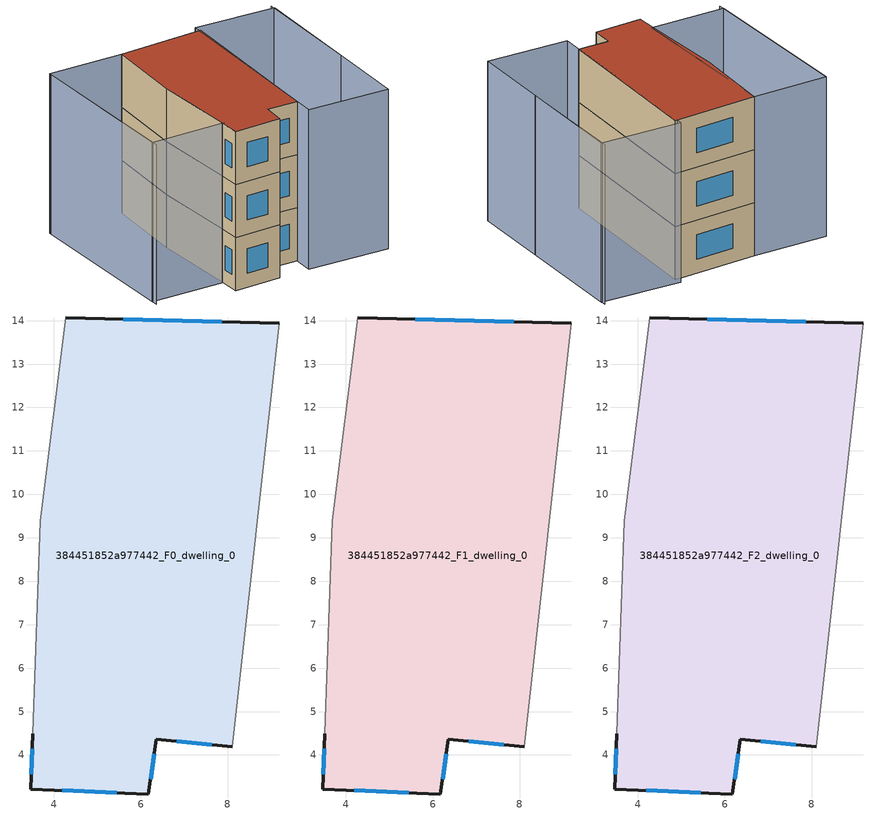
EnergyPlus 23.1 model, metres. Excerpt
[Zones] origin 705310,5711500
384451852a977442_F0_dwelling_0
 floor ground (EU_floor_Construction): 9.19,13.94 8.1,4.19 6.35,4.37 6.18,3.1 3.46,3.21 3.51,4.49 3.68,9.39 4.27,14.06 z0
 wall outside (EU_wall_Construction): 3.51,4.49 3.46,3.21 6.18,3.1 6.35,4.37 8.1,4.19 / 9.19,13.94 4.27,14.06 z0:3
 wall adiabatic (EU_wall_Construction): 4.27,14.06 3.68,9.39 3.51,4.49 / 8.1,4.19 9.19,13.94 z0:3
 window (EU_Window_Construction): 4.19,3.18 5.44,3.13 / 3.5,4.14 3.48,3.56 / 7.86,13.97 5.6,14.03 / 6.83,4.32 7.63,4.24 / 6.22,3.44 6.3,4.03 z0.81:2.19
384451852a977442_F1_dwelling_0
 floor to 384451852a977442_F0_dwelling_0 (EU_floor_Construction): 9.19,13.94 8.1,4.19 6.35,4.37 6.17,3.1 3.46,3.21 3.51,4.49 3.68,9.39 4.27,14.06 z3
 wall outside (EU_wall_Construction): 3.51,4.49 3.46,3.21 6.18,3.1 6.35,4.37 8.1,4.19 / 9.19,13.94 4.27,14.06 z3:6
 wall adiabatic (EU_wall_Construction): 4.27,14.06 3.68,9.39 3.51,4.49 / 8.1,4.19 9.19,13.94 z3:6
 window (EU_Window_Construction): 4.19,3.18 5.44,3.13 / 3.5,4.14 3.48,3.56 / 7.86,13.97 5.6,14.03 / 6.83,4.32 7.63,4.24 / 6.22,3.44 6.3,4.03 z3.81:5.19
384451852a977442_F2_dwelling_0
 floor to 384451852a977442_F1_dwelling_0 (EU_floor_Construction): 9.19,13.94 8.1,4.19 6.35,4.37 6.17,3.1 3.46,3.21 3.51,4.49 3.68,9.39 4.27,14.06 z6
 wall outside (EU_wall_Construction): 3.51,4.49 3.46,3.21 6.18,3.1 6.35,4.37 8.1,4.19 / 9.19,13.94 4.27,14.06 z6:9
 wall adiabatic (EU_wall_Construction): 4.27,14.06 3.68,9.39 3.51,4.49 / 8.1,4.19 9.19,13.94 z6:9
 window (EU_Window_Construction): 4.19,3.18 5.44,3.13 / 3.5,4.14 3.48,3.56 / 7.86,13.97 5.6,14.03 / 6.83,4.32 7.63,4.24 / 6.22,3.44 6.3,4.03 z6.81:8.19
 roof outside (EU_roof_Construction): 8.1,4.19 9.19,13.94 4.27,14.06 3.68,9.39 3.51,4.49 3.46,3.21 6.18,3.1 6.35,4.37 z9
shading: -0.09,14.31 -0.72,4.37 / 13.16,7.3 13.79,14.09 / 13.81,13.84 12.69,2.59 / 12.69,2.59 7.99,3.06 / 7.99,3.06 9.11,14.31 / 9.11,14.31 13.81,13.84 / -0.73,4.69 -0.08,14.35 / -0.08,14.35 4.27,14.06 / 4.27,14.06 3.63,4.39 / 3.63,4.39 -0.73,4.69 z0:9
[Building]
EU S2 Campaign: North Axis=0; Terrain=City; Solar Distribution=FullExterior
[Site:Location]
London: Latitude=51.5; Longitude=-0.5; Time Zone=0; Elevation=25
[SizingPeriod:WeatherFileDays]
AnnualSizingPeriod: Begin Month=1; Begin Day of Month=1; End Month=12; End Day of Month=31; Day of Week for Start Day=Monday; Use Weather File Daylight Saving Period=No; Use Weather File Rain and Snow Indicators=No
[MATERIAL]
EU_InternalMass_Material: Roughness=MediumRough; Thickness=0.1; Conductivity=1; Density=1800; Specific Heat=900; Thermal Absorptance=0.9; Solar Absorptance=0.7; Visible Absorptance=0.7
[MATERIAL:NOMASS] Roughness=MediumRough; Thermal Absorptance=0.9; Solar Absorptance=0.7; Visible Absorptance=0.7
Name | Thermal Resistance
EU_wall_NoMass | 0.555556
EU_roof_NoMass | 0.510204
EU_floor_NoMass | 1.68919
[WINDOWMATERIAL:SIMPLEGLAZINGSYSTEM]
EU_Window_SimpleGlazing: UFactor=3.96; Solar Heat Gain Coefficient=0.85; Visible Transmittance=0.85
[CONSTRUCTION]
EU_wall_Construction: EU_wall_NoMass
EU_roof_Construction: EU_roof_NoMass
EU_floor_Construction: EU_floor_NoMass
EU_Window_Construction: EU_Window_SimpleGlazing
EU_InternalMass_Construction: EU_InternalMass_Material
[ZONE] Type=1; Multiplier=1; Ceiling Height=autocalculate; Floor Area=autocalculate; Part of Total Floor Area=Yes
Name | Volume
384451852a977442_F0_dwelling_0 | 151.655
384451852a977442_F1_dwelling_0; 384451852a977442_F2_dwelling_0 | 151.656
[INTERNALMASS] Construction=EU_InternalMass_Construction; Surface Area=50.5512
Name | Zone or ZoneList
384451852a977442_F0_dwelling_0_EU_InternalMass | 384451852a977442_F0_dwelling_0
384451852a977442_F1_dwelling_0_EU_InternalMass | 384451852a977442_F1_dwelling_0
384451852a977442_F2_dwelling_0_EU_InternalMass | 384451852a977442_F2_dwelling_0
[OTHEREQUIPMENT] Fuel Type=Electricity; Design Level Calculation Method=Watts/Area; Power per Zone Floor Area=1; Fraction Latent=0; Fraction Radiant=0; Fraction Lost=0; Carbon Dioxide Generation Rate=0; EndUse Subcategory=EU_Step8_InternalGains
Name | Zone or ZoneList or Space or SpaceList | Schedule
EU_Step8_InternalGain_384451852a977442_F0_dwelling_0_f000 | 384451852a977442_F0_dwelling_0 | EU_Step8_GainSchedule_384451852a977442_F0_dwelling_0_f000
EU_Step8_InternalGain_384451852a977442_F1_dwelling_0_f000 | 384451852a977442_F1_dwelling_0 | EU_Step8_GainSchedule_384451852a977442_F1_dwelling_0_f000
EU_Step8_InternalGain_384451852a977442_F2_dwelling_0_f000 | 384451852a977442_F2_dwelling_0 | EU_Step8_GainSchedule_384451852a977442_F2_dwelling_0_f000
[ZONEVENTILATION:DESIGNFLOWRATE] Schedule=EU_AlwaysOn; Design Flow Rate Calculation Method=AirChanges/Hour; Air Changes per Hour=0.48; Ventilation Type=Natural; Fan Pressure Rise=0; Fan Total Efficiency=1; Constant Term Coefficient=1; Temperature Term Coefficient=0; Velocity Term Coefficient=0; Velocity Squared Term Coefficient=0; Minimum Indoor Temperature=-100; Maximum Indoor Temperature=100; Delta Temperature=-100; Minimum Outdoor Temperature=-100; Maximum Outdoor Temperature=100; Maximum Wind Speed=40
Name | Zone or ZoneList or Space or SpaceList
EU_ConstantAir_384451852a977442_F0_dwelling_0 | 384451852a977442_F0_dwelling_0
EU_ConstantAir_384451852a977442_F1_dwelling_0 | 384451852a977442_F1_dwelling_0
EU_ConstantAir_384451852a977442_F2_dwelling_0 | 384451852a977442_F2_dwelling_0
[HVACTEMPLATE:THERMOSTAT] Constant Heating Setpoint=20; Constant Cooling Setpoint=50
EU_HeatOnly_384451852a977442_F0_dwelling_0; EU_HeatOnly_384451852a977442_F1_dwelling_0; EU_HeatOnly_384451852a977442_F2_dwelling_0
[HVACTEMPLATE:ZONE:IDEALLOADSAIRSYSTEM] System Availability Schedule=EU_AlwaysOn; Maximum Heating Supply Air Temperature=50; Minimum Cooling Supply Air Temperature=13; Maximum Heating Supply Air Humidity Ratio=0.0156; Minimum Cooling Supply Air Humidity Ratio=0.0077; Heating Limit=NoLimit; Cooling Limit=NoLimit; Heating Availability Schedule=EU_AlwaysOn; Cooling Availability Schedule=EU_CoolingOff; Dehumidification Control Type=ConstantSensibleHeatRatio; Cooling Sensible Heat Ratio=0.7; Dehumidification Setpoint=60; Humidification Control Type=None; Humidification Setpoint=30; Outdoor Air Method=None; Outdoor Air Flow Rate per Person=0.00944; Outdoor Air Flow Rate per Zone Floor Area=0; Outdoor Air Flow Rate per Zone=0; Demand Controlled Ventilation Type=None; Outdoor Air Economizer Type=NoEconomizer; Heat Recovery Type=None; Sensible Heat Recovery Effectiveness=0.7; Latent Heat Recovery Effectiveness=0.65
Name | Template Thermostat
384451852a977442_F0_dwelling_0 | EU_HeatOnly_384451852a977442_F0_dwelling_0
384451852a977442_F1_dwelling_0 | EU_HeatOnly_384451852a977442_F1_dwelling_0
384451852a977442_F2_dwelling_0 | EU_HeatOnly_384451852a977442_F2_dwelling_0
[SIZING:ZONE] Zone Cooling Design Supply Air Temperature Input Method=SupplyAirTemperature; Zone Cooling Design Supply Air Temperature=13; Zone Heating Design Supply Air Temperature Input Method=SupplyAirTemperature; Zone Heating Design Supply Air Temperature=50; Zone Cooling Design Supply Air Humidity Ratio=0.008; Zone Heating Design Supply Air Humidity Ratio=0.008; Cooling Design Air Flow Method=DesignDay; Cooling Design Air Flow Rate=0; Cooling Minimum Air Flow per Zone Floor Area=0.000762; Cooling Minimum Air Flow=0; Cooling Minimum Air Flow Fraction=0.2; Heating Design Air Flow Method=DesignDay; Heating Design Air Flow Rate=0; Heating Maximum Air Flow per Zone Floor Area=0.002032; Heating Maximum Air Flow=0.141576; Heating Maximum Air Flow Fraction=0.3; Account for Dedicated Outdoor Air System=No; Dedicated Outdoor Air System Control Strategy=NeutralSupplyAir; Dedicated Outdoor Air Low Setpoint Temperature for Design=autosize; Dedicated Outdoor Air High Setpoint Temperature for Design=autosize; Zone Load Sizing Method=Sensible Load Only No Latent Load; Zone Latent Cooling Design Supply Air Humidity Ratio Input Method=HumidityRatioDifference; Zone Cooling Design Supply Air Humidity Ratio Difference=0.005; Zone Latent Heating Design Supply Air Humidity Ratio Input Method=HumidityRatioDifference; Zone Humidification Design Supply Air Humidity Ratio Difference=0.005
384451852a977442_F0_dwelling_0; 384451852a977442_F1_dwelling_0; 384451852a977442_F2_dwelling_0
[SCHEDULE:CONSTANT]
Name | Hourly Value
EU_AlwaysOn | 1
EU_CoolingOff | 0
[SCHEDULE:FILE] Column Number=1; Rows to Skip at Top=0; Number of Hours of Data=8760; Column Separator=Comma; Interpolate to Timestep=No; Minutes per Item=60; Adjust Schedule for Daylight Savings=Yes
Name | File
EU_Step8_GainSchedule_384451852a977442_F0_dwelling_0_f000 | ../../schedules/384451852a977442/384451852a977442_F0_dwelling_0_f000_gain.csv
EU_Step8_GainSchedule_384451852a977442_F1_dwelling_0_f000 | ../../schedules/384451852a977442/384451852a977442_F1_dwelling_0_f000_gain.csv
EU_Step8_GainSchedule_384451852a977442_F2_dwelling_0_f000 | ../../schedules/384451852a977442/384451852a977442_F2_dwelling_0_f000_gain.csv
